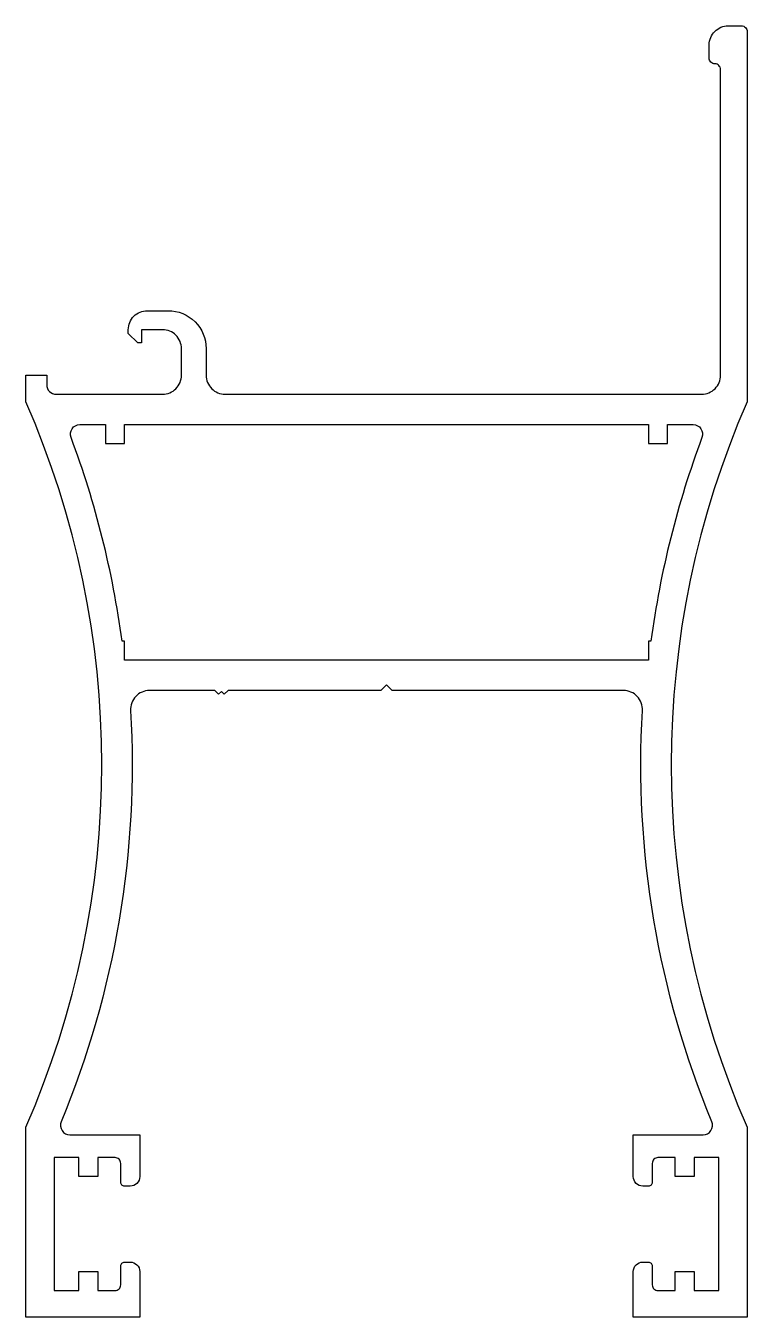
# Model space of a CAD drawing. Extents: x 952.3 to 990.3, y -36.5 to 31.5.
import ezdxf

# ---------------------------------------------------------------- set-up
doc = ezdxf.new("R2010")
doc.units = 0
doc.header["$LTSCALE"] = 15
doc.layers.get('0').update_dxf_attribs({"linetype": 'CONTINUOUS'})

msp = doc.modelspace()

# ---------------------------------------------------------------- linework, layer by layer
for points in [[(989.29, 31.459), (989.99, 31.459, -0.414272), (990.29, 31.159), (990.29, 11.663, 0.2094), (990.29, -26.541), (990.29, -36.541), (984.29, -36.541), (984.29, -34.141, -0.414214), (984.79, -33.641), (985.09, -33.641, -0.414214), (985.29, -33.841), (985.29, -34.841, 0.414214), (985.59, -35.141), (986.49, -35.141), (986.49, -34.141), (987.49, -34.141), (987.49, -35.141), (988.79, -35.141), (988.79, -28.141), (987.49, -28.141), (987.49, -29.141), (986.49, -29.141), (986.49, -28.141), (985.59, -28.141, 0.414214), (985.29, -28.441), (985.29, -29.441, -0.414214), (985.09, -29.641), (984.79, -29.641, -0.414214), (984.29, -29.141), (984.29, -26.941), (987.965, -26.941, 0.53436), (988.427, -26.25, -0.11297), (984.772, -4.599, 0.431229), (983.773, -3.541), (971.59, -3.541), (971.29, -3.241), (970.99, -3.541), (962.944, -3.541), (962.744, -3.741), (962.594, -3.591), (962.444, -3.741), (962.244, -3.541), (958.806, -3.541, 0.431229), (957.808, -4.599, -0.11297), (954.153, -26.25, 0.53436), (954.615, -26.941), (958.29, -26.941), (958.29, -29.141, -0.414214), (957.79, -29.641), (957.49, -29.641, -0.414214), (957.29, -29.441), (957.29, -28.441, 0.414214), (956.99, -28.141), (956.09, -28.141), (956.09, -29.141), (955.09, -29.141), (955.09, -28.141), (953.79, -28.141), (953.79, -35.141), (955.09, -35.141), (955.09, -34.141), (956.09, -34.141), (956.09, -35.141), (956.99, -35.141, 0.414214), (957.29, -34.841), (957.29, -33.841, -0.414214), (957.49, -33.641), (957.79, -33.641, -0.414214), (958.29, -34.141), (958.29, -36.541), (952.29, -36.541), (952.29, -26.541, 0.2094), (952.29, 11.663), (952.29, 13.059), (953.39, 13.059), (953.39, 12.559, 0.414214), (953.89, 12.059), (959.49, 12.059, 0.414214), (960.49, 13.059), (960.49, 14.459, 0.414214), (959.49, 15.459), (958.39, 15.459), (958.39, 14.759), (958.19, 14.759), (957.69, 15.259), (957.69, 15.459, -0.414214), (958.69, 16.459), (959.79, 16.459, -0.414214), (961.79, 14.459), (961.79, 13.059, 0.414214), (962.79, 12.059), (987.89, 12.059, 0.414214), (988.89, 13.059), (988.89, 29.159, 0.414272), (988.59, 29.459, -0.414214), (988.29, 29.759), (988.29, 30.459, -0.414214)], [(954.671, 9.783, -0.523504), (955.139, 10.459), (956.481, 10.459), (956.481, 9.459), (957.481, 9.459), (957.481, 10.459), (985.098, 10.459), (985.098, 9.459), (986.098, 9.459), (986.098, 10.459), (987.44, 10.459, -0.523504), (987.909, 9.783, 0.05646), (985.221, -0.941), (985.098, -0.941), (985.098, -1.941), (957.481, -1.941), (957.481, -0.941), (957.358, -0.941, 0.05646)]]:
    msp.add_lwpolyline(points, format="xyb", close=True)

doc.saveas('drawing.dxf')
